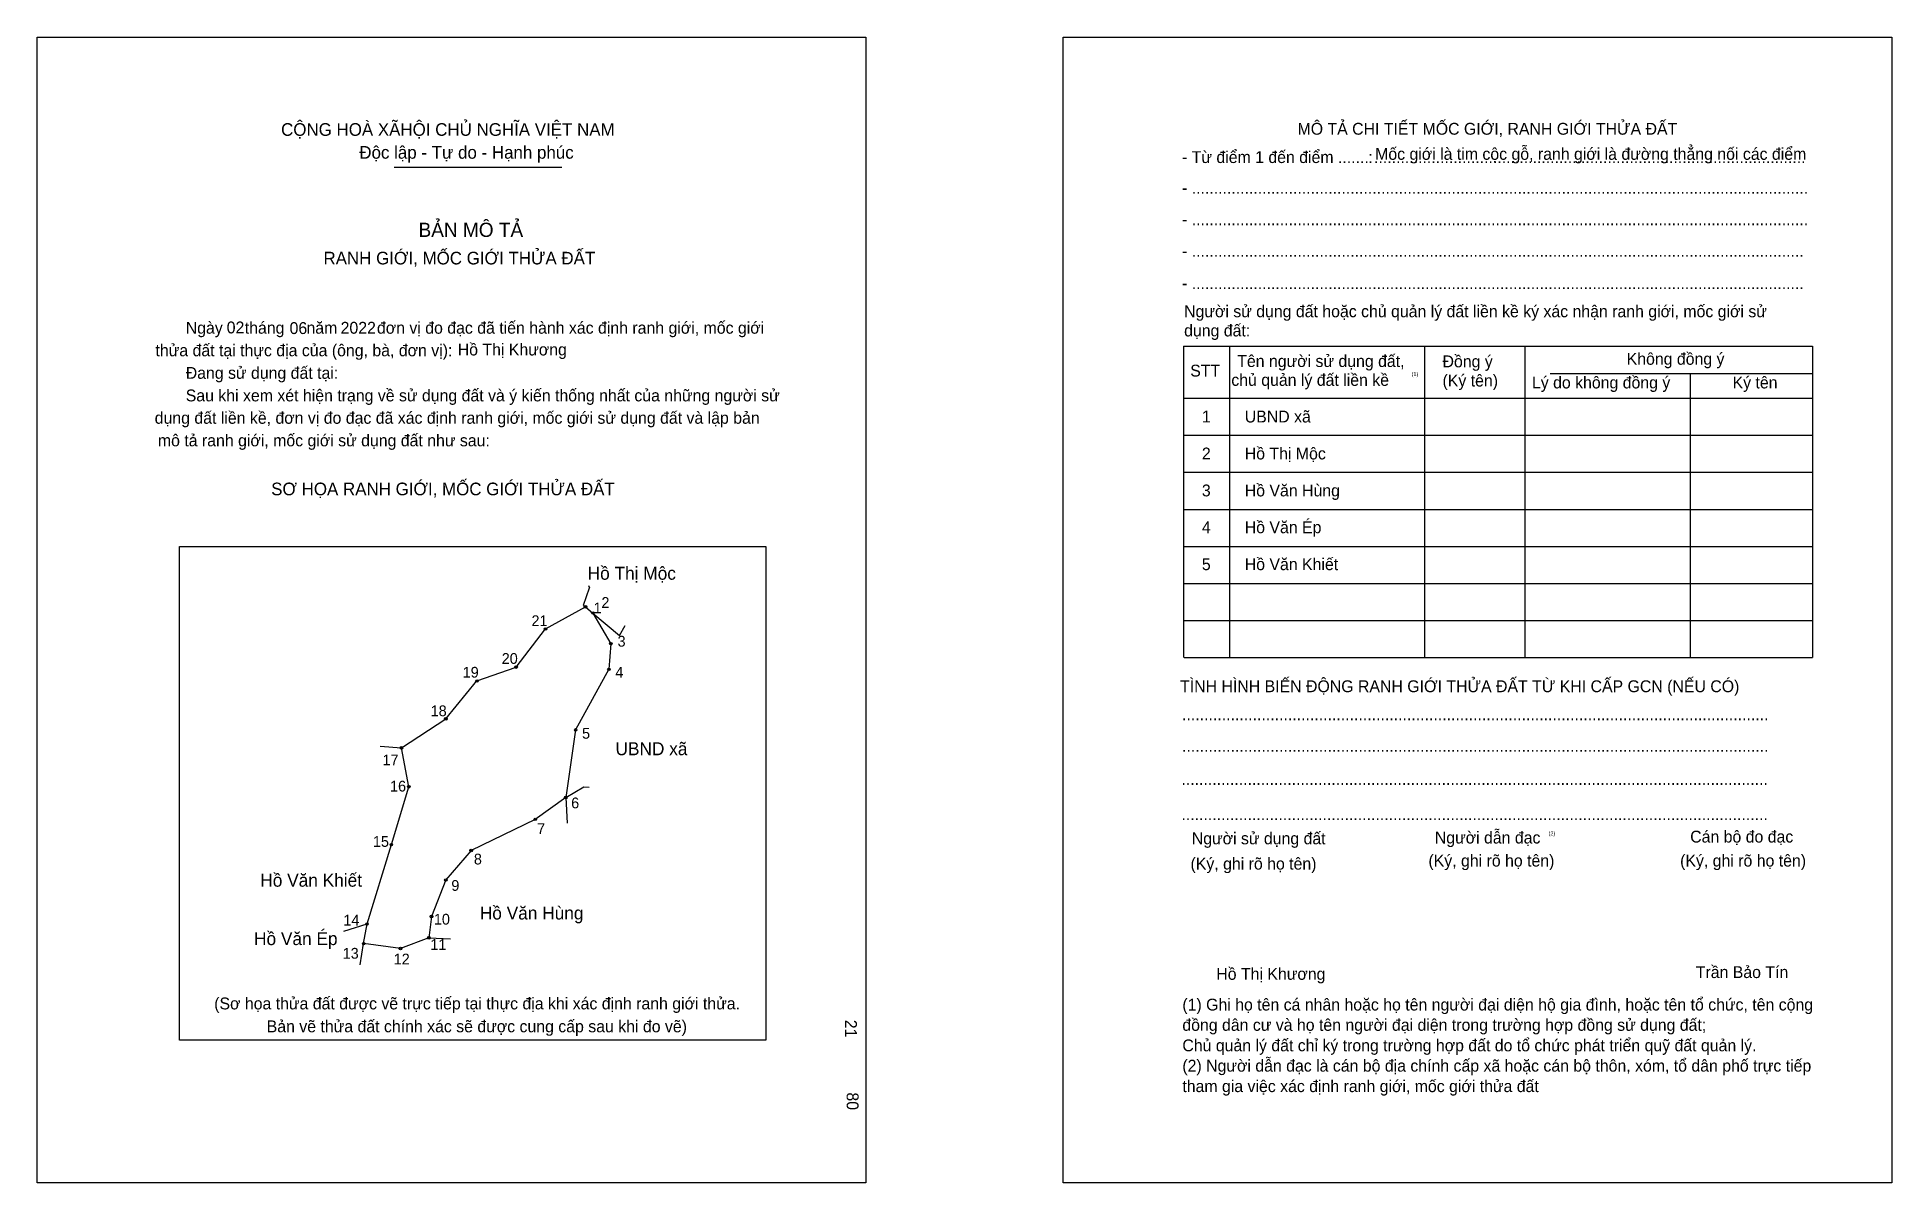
# Model space of a CAD drawing. Extents: x 546815 to 547975, y 1824657 to 1825373.
import ezdxf

# ---------------------------------------------------------------- set-up
doc = ezdxf.new("R2010")
doc.units = 0
for name, color, linetype in [('bmtKhungInTrang1', 7, 'Continuous'), ('bmtKhungInTrang2', 7, 'Continuous'), ('bmtNoiDung', 7, 'Continuous'), ('bmtTemplate', 7, 'Continuous'), ('CanhThua', 7, 'Continuous'), ('MocDinhThua', 7, 'Continuous'), ('RauThua', 7, 'Continuous'), ('SoHieuDinhThua', 7, 'Continuous'), ('TenChuLanCan', 7, 'Continuous')]:
    doc.layers.add(name, color=color, linetype=linetype)

msp = doc.modelspace()

# ---------------------------------------------------------------- linework, layer by layer
at = {"layer": 'bmtKhungInTrang1'}
msp.add_lwpolyline([(546815.3, 1825372.8), (547333.2, 1825372.8), (547333.2, 1824656.5), (546815.3, 1824656.5)], close=True, dxfattribs=at)
at = {"layer": 'bmtKhungInTrang2'}
msp.add_lwpolyline([(547456.7, 1825372.8), (547974.6, 1825372.8), (547974.6, 1824656.5), (547456.7, 1824656.5)], close=True, dxfattribs=at)
at = {"layer": 'bmtTemplate'}
for p, q in [((547038.5, 1825291.6), (547143.2, 1825291.6)), ((547560.6, 1825179.6), (547560.6, 1824984.9)), ((547682.4, 1825179.6), (547682.4, 1824984.9)), ((547745.1, 1825179.9), (547745.1, 1824984.9)), ((547925, 1825179.6), (547925, 1824984.9)), ((547761, 1825162.5), (547925, 1825162.5)), ((547532.2, 1825147.2), (547925, 1825147.2)), ((547532.2, 1825124), (547925, 1825124)), ((547532.2, 1825100.8), (547925, 1825100.8)), ((547532.2, 1825077.6), (547925, 1825077.6)), ((547532.2, 1825054.4), (547925, 1825054.4)), ((547532.2, 1825031.3), (547925, 1825031.3)), ((547532.2, 1825008.1), (547925, 1825008.1)), ((547532.2, 1824984.9), (547925, 1824984.9))]:
    msp.add_line(p, q, dxfattribs=at)
for points in [[(547531.9, 1825179.6), (547925, 1825179.6)], [(547531.9, 1825179.6), (547531.9, 1824984.9)], [(547848.5, 1825162.2), (547848.5, 1824984.9)]]:
    msp.add_lwpolyline(points, dxfattribs=at)
msp.add_lwpolyline([(546904.4, 1824745.7), (546904.4, 1825054.4), (547270.8, 1825054.4), (547270.8, 1824745.7)], close=True, dxfattribs=at)
at = {"layer": 'CanhThua'}
for p, q in [((547133.1, 1825002.8), (547158.1, 1825016.7)), ((547158.1, 1825016.7), (547162.7, 1825012.8)), ((547162.7, 1825012.8), (547173.9, 1824993.6)), ((547114.7, 1824979), (547133.1, 1825002.8)), ((547173.9, 1824993.6), (547172.7, 1824977.6)), ((547090.2, 1824970.3), (547114.7, 1824979)), ((547172.7, 1824977.6), (547151.9, 1824939.7)), ((547070.8, 1824946.6), (547090.2, 1824970.3)), ((547043, 1824928.5), (547070.8, 1824946.6)), ((547151.9, 1824939.7), (547145.7, 1824897.5)), ((547047.6, 1824904.2), (547043, 1824928.5)), ((547036.7, 1824868), (547047.6, 1824904.2)), ((547145.7, 1824897.5), (547126.7, 1824883.8)), ((547126.7, 1824883.8), (547086.6, 1824864.3)), ((547021.5, 1824818.4), (547036.7, 1824868)), ((547086.6, 1824864.3), (547070.8, 1824845.9)), ((547070.8, 1824845.9), (547061.8, 1824823.1)), ((547061.8, 1824823.1), (547060.2, 1824809.7)), ((547019.4, 1824806.1), (547021.5, 1824818.4)), ((547042.4, 1824803.1), (547019.4, 1824806.1)), ((547060.2, 1824809.7), (547042.4, 1824803.1))]:
    msp.add_line(p, q, dxfattribs=at)
at = {"layer": 'MocDinhThua'}
for centre in [(547158.1, 1825016.7), (547162.7, 1825012.8), (547133.1, 1825002.8), (547173.9, 1824993.6), (547114.7, 1824979), (547172.7, 1824977.6), (547090.2, 1824970.3), (547070.8, 1824946.6), (547151.9, 1824939.7), (547043, 1824928.5), (547047.6, 1824904.2), (547145.7, 1824897.5), (547126.7, 1824883.8), (547036.7, 1824868), (547086.6, 1824864.3), (547070.8, 1824845.9), (547061.8, 1824823.1), (547021.5, 1824818.4), (547019.4, 1824806.1), (547042.4, 1824803.1), (547060.2, 1824809.7)]:
    msp.add_circle(centre, 0.807, dxfattribs=at)
at = {"layer": 'RauThua'}
for p, q in [((547156.8, 1825017.8), (547160.6, 1825028.6)), ((547159.9, 1825030), (547160.6, 1825028.6)), ((547156.8, 1825017.8), (547158.1, 1825016.7)), ((547162.7, 1825012.8), (547179.3, 1824998.8)), ((547179.3, 1824998.8), (547182.9, 1825004.9)), ((547029.7, 1824929.6), (547043, 1824928.5)), ((547145.7, 1824897.5), (547157, 1824904.1)), ((547157, 1824904.1), (547160.3, 1824903.9)), ((547145.7, 1824897.5), (547146.5, 1824881.5)), ((547007.1, 1824813.9), (547021.5, 1824818.4)), ((547017.2, 1824792.9), (547019.4, 1824806.1)), ((547060.2, 1824809.7), (547073.7, 1824809.2))]:
    msp.add_line(p, q, dxfattribs=at)

# ---------------------------------------------------------------- texts
at = {"layer": 'bmtNoiDung'}
for s, p in [('02', (546933.8, 1825187.6)), ('06', (546973.1, 1825187.2)), ('2022', (547005, 1825187.4)), ('Hồ Thị Khương', (547078.2, 1825173.8)), ('1', (547543.3, 1825131.9)), ('UBND xã ', (547570.1, 1825131.9)), ('2', (547543.3, 1825108.8)), ('Hồ Thị Mộc ', (547570.1, 1825108.8)), ('3', (547543.3, 1825085.7)), ('Hồ Văn Hùng ', (547570.1, 1825085.7)), ('4', (547543.3, 1825062.7)), ('Hồ Văn Ép ', (547570.1, 1825062.7)), ('5', (547543.3, 1825039.6)), ('Hồ Văn Khiết ', (547570.1, 1825039.6)), ('Hồ Thị Khương', (547552.3, 1824783.5))]:
    msp.add_text(s, height=7.41, dxfattribs=at).set_placement(p)
for s, p in [('21', (547320.3, 1824758.5)), ('80', (547321.3, 1824713.1))]:
    msp.add_text(s, height=7.41, rotation=270, dxfattribs=at).set_placement(p)
at = {"layer": 'bmtTemplate'}
for s, height, p in [('CỘNG HOÀ XÃHỘI CHỦ NGHĨA VIỆT NAM', 7.904, (546967.8, 1825311.1)), ('MÔ TẢ CHI TIẾT MỐC GIỚI, RANH GIỚI THỬA ĐẤT', 7.407, (547603.1, 1825311.8)), ('Độc lập - Tự do - Hạnh phúc', 7.904, (547016.7, 1825296.8)), ('- Từ điểm 1 đến điểm .......', 7.407, (547530.9, 1825294.1)), (':', 7.41, (547647.3, 1825294.1)), ('Mốc giới là tim cộc gỗ, ranh giới là đường thẳng nối các điểm', 7.407, (547651.6, 1825296.1)), ('..................................................................................................', 7.407, (547650.9, 1825294.1)), ('- ............................................................................................................................................', 7.4072, (547530.9, 1825274.9)), ('BẢN MÔ TẢ', 8.89, (547053.7, 1825247.9)), ('- ............................................................................................................................................', 7.4072, (547530.9, 1825255.2)), ('RANH GIỚI, MỐC GIỚI THỬA ĐẤT', 7.904, (546994.3, 1825230.7)), ('- ...........................................................................................................................................', 7.4072, (547530.9, 1825235.5)), ('- ...........................................................................................................................................', 7.4072, (547530.9, 1825215.3)), ('Người sử dụng đất hoặc chủ quản lý đất liền kề ký xác nhận ranh giới, mốc giới sử', 7.407, (547532.2, 1825197.7)), ('Ngày     tháng     năm         đơn vị đo đạc đã tiến hành xác định ranh giới, mốc giới ', 7.41, (546908.2, 1825187.4)), ('dụng đất:', 7.41, (547532.2, 1825185.7)), ('thửa đất tại thực địa của (ông, bà, đơn vị):', 7.41, (546889.3, 1825173.3)), ('Tên người sử dụng đất,', 7.407, (547565.4, 1825166.6)), ('Đồng ý', 7.41, (547693.7, 1825166.4)), ('Không đồng ý', 7.407, (547808.8, 1825168)), ('Đang sử dụng đất tại:', 7.41, (546908.2, 1825159.2)), ('STT', 7.41, (547536, 1825160.6)), ('chủ quản lý đất liền kề', 7.407, (547561.7, 1825154.8)), ('(1)', 2.47, (547674.4, 1825160.9)), ('(Ký tên)', 7.41, (547693.7, 1825154.4)), ('Lý do không đồng ý', 7.407, (547749.6, 1825153.2)), ('Ký tên', 7.41, (547875, 1825153.2)), ('Sau khi xem xét hiện trạng về sử dụng đất và ý kiến thống nhất của những người sử ', 7.41, (546908.2, 1825145.1)), ('dụng đất liền kề, đơn vị đo đạc đã xác định ranh giới, mốc giới sử dụng đất và lập bản', 7.41, (546888.8, 1825131.1)), ('mô tả ranh giới, mốc giới sử dụng đất như sau:', 7.41, (546890.8, 1825117)), ('SƠ HỌA RANH GIỚI, MỐC GIỚI THỬA ĐẤT', 7.904, (546961.6, 1825086.4)), ('TÌNH HÌNH BIẾN ĐỘNG RANH GIỚI THỬA ĐẤT TỪ KHI CẤP GCN (NẾU CÓ)', 7.407, (547529.7, 1824963.3)), ('.....................................................................................................................................', 7.4183, (547530.9, 1824945.8)), ('.....................................................................................................................................', 7.4183, (547530.9, 1824926.1)), ('.....................................................................................................................................', 7.4183, (547530.5, 1824905.3)), ('.....................................................................................................................................', 7.4183, (547530.5, 1824883.3)), ('Người sử dụng đất', 7.407, (547537, 1824868.2)), ('Người dẫn đạc', 7.407, (547688.9, 1824868.7)), ('(2)', 2.47, (547760, 1824873.8)), ('Cán bộ đo đạc', 7.407, (547848.5, 1824869.3)), ('(Ký, ghi rõ họ tên)', 7.407, (547536.2, 1824852.4)), ('(Ký, ghi rõ họ tên)', 7.407, (547684.9, 1824854.3)), ('(Ký, ghi rõ họ tên)', 7.407, (547842.2, 1824854.3)), ('Trần Bảo Tín', 7.407, (547852, 1824784.6)), ('(Sơ họa thửa đất được vẽ trực tiếp tại thực địa khi xác định ranh giới thửa.', 7.41, (546926, 1824765)), ('(1) Ghi họ tên cá nhân hoặc họ tên người đại diện hộ gia đình, hoặc tên tổ chức, tên cộng', 7.407, (547531.1, 1824764.3)), ('Bản vẽ thửa đất chính xác sẽ được cung cấp sau khi đo vẽ)', 7.41, (546958.8, 1824750.7)), ('đồng dân cư và họ tên người đại diện trong trường hợp đồng sử dụng đất;', 7.407, (547531.1, 1824751.6)), ('Chủ quản lý đất chỉ ký trong trường hợp đất do tổ chức phát triển quỹ đất quản lý.', 7.407, (547531.1, 1824738.8)), ('(2) Người dẫn đạc là cán bộ địa chính cấp xã hoặc cán bộ thôn, xóm, tổ dân phố trực tiếp', 7.407, (547531.1, 1824726.1)), ('tham gia việc xác định ranh giới, mốc giới thửa đất', 7.407, (547531.1, 1824713.3))]:
    msp.add_text(s, height=height, dxfattribs=at).set_placement(p)
at = {"layer": 'SoHieuDinhThua'}
for s, p in [('2', (547168, 1825016)), ('21', (547124.3, 1825004.6)), ('1', (547163.1, 1825012.6)), ('3', (547178.1, 1824991.8)), ('20', (547105.7, 1824981)), ('19', (547081.3, 1824972.4)), ('4', (547176.7, 1824972.4)), ('18', (547061.3, 1824948.3)), ('5', (547155.9, 1824934.2)), ('17', (547031.2, 1824917.6)), ('16', (547035.9, 1824901.2)), ('6', (547149.1, 1824890.7)), ('7', (547127.8, 1824874.6)), ('15', (547025.2, 1824866.6)), ('8', (547088.3, 1824855.6)), ('9', (547074.2, 1824839.1)), ('14', (547006.7, 1824817.4)), ('10', (547063.3, 1824818)), ('13', (547006.3, 1824796.7)), ('12', (547038.2, 1824793.1)), ('11', (547061.1, 1824802.2))]:
    msp.add_text(s, height=6.73, dxfattribs=at).set_placement(p)
at = {"layer": 'TenChuLanCan'}
for s, height, p in [('Hồ Thị Mộc', 8.07, (547159.4, 1825033.6)), ('UBND xã', 8.07, (547176.8, 1824923.9)), ('Hồ Văn Khiết', 8.071, (546954.8, 1824841.7)), ('Hồ Văn Hùng', 8.071, (547092, 1824821.2)), ('Hồ Văn Ép', 8.07, (546950.9, 1824805.2))]:
    msp.add_text(s, height=height, dxfattribs=at).set_placement(p)

doc.saveas('drawing.dxf')
